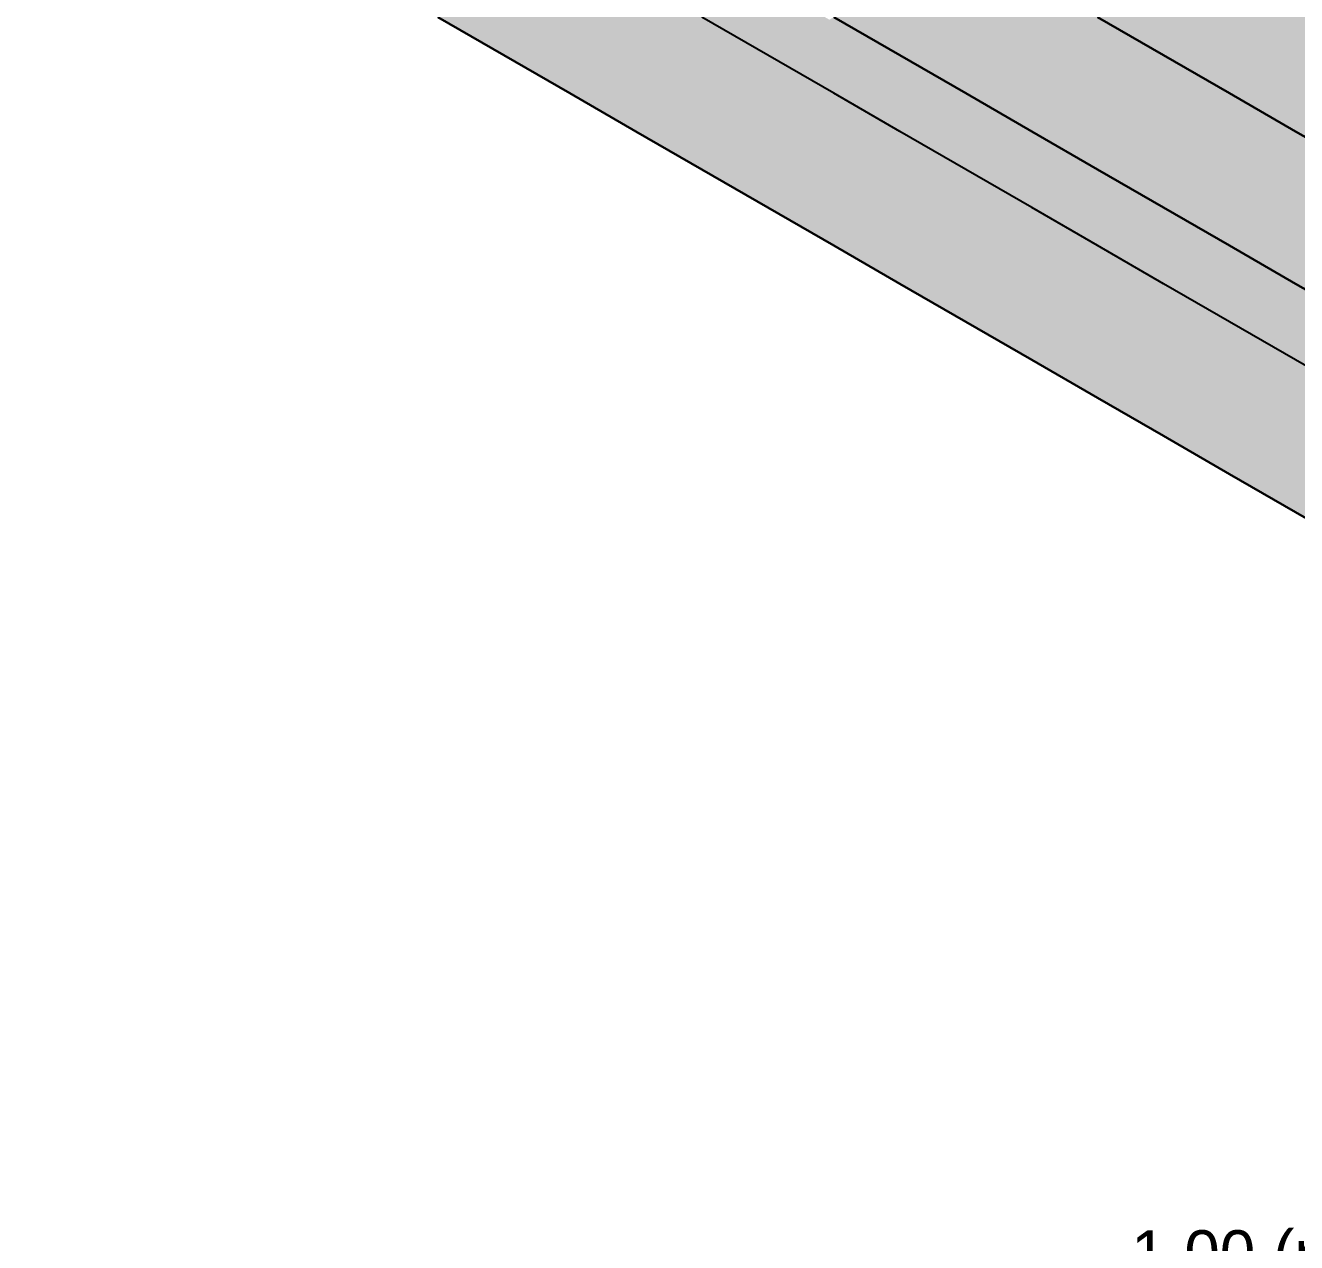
# Model space of a CAD drawing. Header units: metres. Extents: x 0 to 28.4, y 0 to 5.9.
# Drawn here: x 23.986 to 24.82, y 3.59 to 4.39 of the extents above; entities that cross this region are included whole.
import ezdxf

# ---------------------------------------------------------------- set-up
doc = ezdxf.new("R2010")
doc.units = ezdxf.units.M
doc.header["$LTSCALE"] = 0.25
doc.layers.add('COTAS', color=94, linetype='CONTINUOUS', lineweight=18)
doc.layers.add('ISO-ARISTAS', color=8, linetype='CONTINUOUS')
doc.layers.add('ISO-CONCRETO-SUP', color=254, linetype='CONTINUOUS', true_color=0xe8e8e8)
doc.styles.get("Standard").update_dxf_attribs({"font": 'arial.ttf'})
doc.dimstyles.new('COT-10', dxfattribs={"dimscale": 0.01, "dimtxt": 3, "dimasz": 2.2, "dimexe": 1.6, "dimexo": 1.2, "dimgap": 1, "dimtad": 1, "dimzin": 0, "dimdsep": 46, "dimtxsty": 'Standard', "dimtsz": 1.4, "dimcen": 2.5, "dimclrd": 256, "dimclre": 256, "dimclrt": 7, "dimazin": 3, "dimtfac": 1, "dimtmove": 0, "dimatfit": 3})

msp = doc.modelspace()

# ---------------------------------------------------------------- linework, layer by layer
at = {"layer": 'ISO-ARISTAS', "color": 250}
for p, q in [((24.3, 4.37), (24.2567, 4.395)), ((24.2567, 4.395), (24.3, 4.37)), ((24.47321, 4.37), (24.4299, 4.395)), ((24.47321, 4.37), (24.4299, 4.395)), ((24.55981, 4.37), (24.51651, 4.395)), ((24.51651, 4.395), (24.55981, 4.37)), ((24.73301, 4.37), (24.68971, 4.395)), ((24.73301, 4.37), (24.68971, 4.395)), ((24.73301, 4.37), (24.68971, 4.395)), ((24.68971, 4.395), (24.73301, 4.37)), ((24.3433, 4.345), (24.3, 4.37)), ((24.3, 4.37), (24.3433, 4.345)), ((24.51651, 4.345), (24.47321, 4.37)), ((24.51651, 4.345), (24.47321, 4.37)), ((24.60311, 4.345), (24.55981, 4.37)), ((24.55981, 4.37), (24.60311, 4.345)), ((24.77631, 4.345), (24.73301, 4.37)), ((24.77631, 4.345), (24.73301, 4.37)), ((24.77631, 4.345), (24.73301, 4.37)), ((24.73301, 4.37), (24.77631, 4.345)), ((24.3866, 4.32), (24.3433, 4.345)), ((24.3433, 4.345), (24.3866, 4.32)), ((24.55981, 4.32), (24.51651, 4.345)), ((24.55981, 4.32), (24.51651, 4.345)), ((24.64641, 4.32), (24.60311, 4.345)), ((24.60311, 4.345), (24.64641, 4.32)), ((24.81962, 4.32), (24.77631, 4.345)), ((24.81962, 4.32), (24.77631, 4.345)), ((24.81962, 4.32), (24.77631, 4.345)), ((24.77631, 4.345), (24.81962, 4.32)), ((24.4299, 4.295), (24.3866, 4.32)), ((24.3866, 4.32), (24.4299, 4.295)), ((24.60311, 4.295), (24.55981, 4.32)), ((24.60311, 4.295), (24.55981, 4.32)), ((24.68971, 4.295), (24.64641, 4.32)), ((24.64641, 4.32), (24.68971, 4.295)), ((24.86292, 4.295), (24.81962, 4.32)), ((24.86292, 4.295), (24.81962, 4.32)), ((24.86292, 4.295), (24.81962, 4.32)), ((24.81962, 4.32), (24.86292, 4.295)), ((24.47321, 4.27), (24.4299, 4.295)), ((24.4299, 4.295), (24.47321, 4.27)), ((24.64641, 4.27), (24.60311, 4.295)), ((24.64641, 4.27), (24.60311, 4.295)), ((24.73301, 4.27), (24.68971, 4.295)), ((24.68971, 4.295), (24.73301, 4.27)), ((24.51651, 4.245), (24.47321, 4.27)), ((24.47321, 4.27), (24.51651, 4.245)), ((24.68971, 4.245), (24.64641, 4.27)), ((24.68971, 4.245), (24.64641, 4.27)), ((24.77631, 4.245), (24.73301, 4.27)), ((24.73301, 4.27), (24.77631, 4.245)), ((24.55981, 4.22), (24.51651, 4.245)), ((24.51651, 4.245), (24.55981, 4.22)), ((24.73301, 4.22), (24.68971, 4.245)), ((24.73301, 4.22), (24.68971, 4.245)), ((24.81962, 4.22), (24.77631, 4.245)), ((24.77631, 4.245), (24.81962, 4.22)), ((24.60311, 4.195), (24.55981, 4.22)), ((24.55981, 4.22), (24.60311, 4.195)), ((24.77631, 4.195), (24.73301, 4.22)), ((24.77631, 4.195), (24.73301, 4.22)), ((24.86292, 4.195), (24.81962, 4.22)), ((24.81962, 4.22), (24.86292, 4.195)), ((24.64641, 4.17), (24.60311, 4.195)), ((24.60311, 4.195), (24.64641, 4.17)), ((24.81962, 4.17), (24.77631, 4.195)), ((24.81962, 4.17), (24.77631, 4.195)), ((24.68971, 4.145), (24.64641, 4.17)), ((24.64641, 4.17), (24.68971, 4.145)), ((24.86292, 4.145), (24.81962, 4.17)), ((24.86292, 4.145), (24.81962, 4.17)), ((24.73301, 4.12), (24.68971, 4.145)), ((24.68971, 4.145), (24.73301, 4.12)), ((24.77631, 4.095), (24.73301, 4.12)), ((24.73301, 4.12), (24.77631, 4.095)), ((24.81962, 4.07), (24.77631, 4.095)), ((24.77631, 4.095), (24.81962, 4.07)), ((24.86292, 4.045), (24.81962, 4.07)), ((24.81962, 4.07), (24.86292, 4.045))]:
    msp.add_line(p, q, dxfattribs=at)
at = {"layer": 'ISO-CONCRETO-SUP', "true_color": 0x89847b}
for points in [[(24.2567, 4.395), (24.3, 4.37), (24.2567, 4.445), (24.3, 4.42)], [(24.3433, 4.395), (24.3866, 4.37), (24.3433, 4.445), (24.3866, 4.42)], [(24.3, 4.37), (24.3433, 4.345), (24.3, 4.42), (24.3433, 4.395)], [(24.3866, 4.37), (24.4299, 4.345), (24.3866, 4.42), (24.4299, 4.395)], [(24.3433, 4.345), (24.3866, 4.32), (24.3433, 4.395), (24.3866, 4.37)], [(24.4299, 4.345), (24.47321, 4.32), (24.4299, 4.395), (24.47321, 4.37)], [(24.3866, 4.32), (24.4299, 4.295), (24.3866, 4.37), (24.4299, 4.345)], [(24.47321, 4.32), (24.51651, 4.295), (24.47321, 4.37), (24.51651, 4.345)], [(24.4299, 4.295), (24.47321, 4.27), (24.4299, 4.345), (24.47321, 4.32)], [(24.51651, 4.295), (24.55981, 4.27), (24.51651, 4.345), (24.55981, 4.32)], [(24.47321, 4.27), (24.51651, 4.245), (24.47321, 4.32), (24.51651, 4.295)], [(24.55981, 4.27), (24.60311, 4.245), (24.55981, 4.32), (24.60311, 4.295)], [(24.51651, 4.245), (24.55981, 4.22), (24.51651, 4.295), (24.55981, 4.27)], [(24.60311, 4.245), (24.64641, 4.22), (24.60311, 4.295), (24.64641, 4.27)], [(24.55981, 4.22), (24.60311, 4.195), (24.55981, 4.27), (24.60311, 4.245)], [(24.64641, 4.22), (24.68971, 4.195), (24.64641, 4.27), (24.68971, 4.245)], [(24.60311, 4.195), (24.64641, 4.17), (24.60311, 4.245), (24.64641, 4.22)], [(24.68971, 4.195), (24.73301, 4.17), (24.68971, 4.245), (24.73301, 4.22)], [(24.64641, 4.17), (24.68971, 4.145), (24.64641, 4.22), (24.68971, 4.195)], [(24.73301, 4.17), (24.77631, 4.145), (24.73301, 4.22), (24.77631, 4.195)], [(24.68971, 4.145), (24.73301, 4.12), (24.68971, 4.195), (24.73301, 4.17)], [(24.77631, 4.145), (24.81962, 4.12), (24.77631, 4.195), (24.81962, 4.17)], [(24.73301, 4.12), (24.77631, 4.095), (24.73301, 4.17), (24.77631, 4.145)], [(24.81962, 4.12), (24.86292, 4.095), (24.81962, 4.17), (24.86292, 4.145)], [(24.77631, 4.095), (24.81962, 4.07), (24.77631, 4.145), (24.81962, 4.12)], [(24.81962, 4.07), (24.86292, 4.045), (24.81962, 4.12), (24.86292, 4.095)]]:
    msp.add_solid(points, dxfattribs=at)
at = {"layer": 'ISO-CONCRETO-SUP', "true_color": 0xa6a6a2}
for points in [[(24.51651, 4.395), (24.55981, 4.37), (24.51651, 4.445), (24.55981, 4.42)], [(24.60311, 4.395), (24.64641, 4.37), (24.60311, 4.445), (24.64641, 4.42)], [(24.68971, 4.395), (24.73301, 4.37), (24.68971, 4.44246), (24.73301, 4.41746)], [(24.77631, 4.39246), (24.81962, 4.36746), (24.77631, 4.43992), (24.81962, 4.41492)], [(24.55981, 4.37), (24.60311, 4.345), (24.55981, 4.42), (24.60311, 4.395)], [(24.64641, 4.37), (24.68971, 4.345), (24.64641, 4.42), (24.68971, 4.395)], [(24.73301, 4.37), (24.77631, 4.345), (24.73301, 4.41746), (24.77631, 4.39246)], [(24.81962, 4.36746), (24.86292, 4.34246), (24.81962, 4.41492), (24.86292, 4.38992)], [(24.60311, 4.345), (24.64641, 4.32), (24.60311, 4.395), (24.64641, 4.37)], [(24.68971, 4.345), (24.73301, 4.32), (24.68971, 4.395), (24.73301, 4.37)], [(24.77631, 4.345), (24.81962, 4.32), (24.77631, 4.39246), (24.81962, 4.36746)], [(24.64641, 4.32), (24.68971, 4.295), (24.64641, 4.37), (24.68971, 4.345)], [(24.73301, 4.32), (24.77631, 4.295), (24.73301, 4.37), (24.77631, 4.345)], [(24.81962, 4.32), (24.86292, 4.295), (24.81962, 4.36746), (24.86292, 4.34246)], [(24.68971, 4.295), (24.73301, 4.27), (24.68971, 4.345), (24.73301, 4.32)], [(24.77631, 4.295), (24.81962, 4.27), (24.77631, 4.345), (24.81962, 4.32)], [(24.73301, 4.27), (24.77631, 4.245), (24.73301, 4.32), (24.77631, 4.295)], [(24.81962, 4.27), (24.86292, 4.245), (24.81962, 4.32), (24.86292, 4.295)], [(24.77631, 4.245), (24.81962, 4.22), (24.77631, 4.295), (24.81962, 4.27)], [(24.81962, 4.22), (24.86292, 4.195), (24.81962, 4.27), (24.86292, 4.245)]]:
    msp.add_solid(points, dxfattribs=at)
at = {"layer": 'ISO-CONCRETO-SUP', "true_color": 0x989388}
for points in [[(24.58868, 4.43667), (24.63198, 4.41167), (24.54826, 4.41333), (24.59156, 4.38833)], [(24.67239, 4.435), (24.71569, 4.41), (24.63198, 4.41167), (24.67528, 4.38667)], [(24.75611, 4.43333), (24.79941, 4.40833), (24.71569, 4.41), (24.75899, 4.385)], [(24.76188, 4.43667), (24.80518, 4.41167), (24.72147, 4.41333), (24.76477, 4.38833)], [(24.83982, 4.43167), (24.88312, 4.40667), (24.79941, 4.40833), (24.84271, 4.38333)], [(24.8456, 4.435), (24.8889, 4.41), (24.80518, 4.41167), (24.84848, 4.38667)], [(24.29711, 4.41833), (24.34041, 4.39333), (24.2567, 4.395), (24.3, 4.37)], [(24.38083, 4.41667), (24.42413, 4.39167), (24.34041, 4.39333), (24.38372, 4.36833)], [(24.46454, 4.415), (24.50785, 4.39), (24.42413, 4.39167), (24.46743, 4.36667)], [(24.47032, 4.41833), (24.51362, 4.39333), (24.4299, 4.395), (24.47321, 4.37)], [(24.54826, 4.41333), (24.59156, 4.38833), (24.50785, 4.39), (24.55115, 4.365)], [(24.55403, 4.41667), (24.59734, 4.39167), (24.51362, 4.39333), (24.55692, 4.36833)], [(24.63775, 4.415), (24.68105, 4.39), (24.59734, 4.39167), (24.64064, 4.36667)], [(24.72147, 4.41333), (24.76477, 4.38833), (24.68105, 4.39), (24.72435, 4.365)], [(24.63198, 4.41167), (24.67528, 4.38667), (24.59156, 4.38833), (24.63486, 4.36333)], [(24.71569, 4.41), (24.75899, 4.385), (24.67528, 4.38667), (24.71858, 4.36167)], [(24.79941, 4.40833), (24.84271, 4.38333), (24.75899, 4.385), (24.80229, 4.36)], [(24.80518, 4.41167), (24.84848, 4.38667), (24.76477, 4.38833), (24.80807, 4.36333)], [(24.34041, 4.39333), (24.38372, 4.36833), (24.3, 4.37), (24.3433, 4.345)], [(24.42413, 4.39167), (24.46743, 4.36667), (24.38372, 4.36833), (24.42702, 4.34333)], [(24.50785, 4.39), (24.55115, 4.365), (24.46743, 4.36667), (24.51073, 4.34167)], [(24.51362, 4.39333), (24.55692, 4.36833), (24.47321, 4.37), (24.51651, 4.345)], [(24.59156, 4.38833), (24.63486, 4.36333), (24.55115, 4.365), (24.59445, 4.34)], [(24.59734, 4.39167), (24.64064, 4.36667), (24.55692, 4.36833), (24.60022, 4.34333)], [(24.68105, 4.39), (24.72435, 4.365), (24.64064, 4.36667), (24.68394, 4.34167)], [(24.76477, 4.38833), (24.80807, 4.36333), (24.72435, 4.365), (24.76765, 4.34)], [(24.67528, 4.38667), (24.71858, 4.36167), (24.63486, 4.36333), (24.67816, 4.33833)], [(24.75899, 4.385), (24.80229, 4.36), (24.71858, 4.36167), (24.76188, 4.33667)], [(24.84271, 4.38333), (24.88601, 4.35833), (24.80229, 4.36), (24.8456, 4.335)], [(24.84848, 4.38667), (24.89178, 4.36167), (24.80807, 4.36333), (24.85137, 4.33833)], [(24.38372, 4.36833), (24.42702, 4.34333), (24.3433, 4.345), (24.3866, 4.32)], [(24.46743, 4.36667), (24.51073, 4.34167), (24.42702, 4.34333), (24.47032, 4.31833)], [(24.55115, 4.365), (24.59445, 4.34), (24.51073, 4.34167), (24.55403, 4.31667)], [(24.55692, 4.36833), (24.60022, 4.34333), (24.51651, 4.345), (24.55981, 4.32)], [(24.63486, 4.36333), (24.67816, 4.33833), (24.59445, 4.34), (24.63775, 4.315)], [(24.64064, 4.36667), (24.68394, 4.34167), (24.60022, 4.34333), (24.64352, 4.31833)], [(24.72435, 4.365), (24.76765, 4.34), (24.68394, 4.34167), (24.72724, 4.31667)], [(24.80807, 4.36333), (24.85137, 4.33833), (24.76765, 4.34), (24.81095, 4.315)], [(24.71858, 4.36167), (24.76188, 4.33667), (24.67816, 4.33833), (24.72147, 4.31333)], [(24.80229, 4.36), (24.8456, 4.335), (24.76188, 4.33667), (24.80518, 4.31167)], [(24.42702, 4.34333), (24.47032, 4.31833), (24.3866, 4.32), (24.4299, 4.295)], [(24.51073, 4.34167), (24.55403, 4.31667), (24.47032, 4.31833), (24.51362, 4.29333)], [(24.59445, 4.34), (24.63775, 4.315), (24.55403, 4.31667), (24.59734, 4.29167)], [(24.60022, 4.34333), (24.64352, 4.31833), (24.55981, 4.32), (24.60311, 4.295)], [(24.67816, 4.33833), (24.72147, 4.31333), (24.63775, 4.315), (24.68105, 4.29)], [(24.68394, 4.34167), (24.72724, 4.31667), (24.64352, 4.31833), (24.68682, 4.29333)], [(24.76765, 4.34), (24.81095, 4.315), (24.72724, 4.31667), (24.77054, 4.29167)], [(24.85137, 4.33833), (24.89467, 4.31333), (24.81095, 4.315), (24.85426, 4.29)], [(24.76188, 4.33667), (24.80518, 4.31167), (24.72147, 4.31333), (24.76477, 4.28833)], [(24.8456, 4.335), (24.8889, 4.31), (24.80518, 4.31167), (24.84848, 4.28667)], [(24.47032, 4.31833), (24.51362, 4.29333), (24.4299, 4.295), (24.47321, 4.27)], [(24.55403, 4.31667), (24.59734, 4.29167), (24.51362, 4.29333), (24.55692, 4.26833)], [(24.63775, 4.315), (24.68105, 4.29), (24.59734, 4.29167), (24.64064, 4.26667)], [(24.64352, 4.31833), (24.68682, 4.29333), (24.60311, 4.295), (24.64641, 4.27)], [(24.72147, 4.31333), (24.76477, 4.28833), (24.68105, 4.29), (24.72435, 4.265)], [(24.72724, 4.31667), (24.77054, 4.29167), (24.68682, 4.29333), (24.73013, 4.26833)], [(24.81095, 4.315), (24.85426, 4.29), (24.77054, 4.29167), (24.81384, 4.26667)], [(24.80518, 4.31167), (24.84848, 4.28667), (24.76477, 4.28833), (24.80807, 4.26333)], [(24.51362, 4.29333), (24.55692, 4.26833), (24.47321, 4.27), (24.51651, 4.245)], [(24.59734, 4.29167), (24.64064, 4.26667), (24.55692, 4.26833), (24.60022, 4.24333)], [(24.68105, 4.29), (24.72435, 4.265), (24.64064, 4.26667), (24.68394, 4.24167)], [(24.68682, 4.29333), (24.73013, 4.26833), (24.64641, 4.27), (24.68971, 4.245)], [(24.76477, 4.28833), (24.80807, 4.26333), (24.72435, 4.265), (24.76765, 4.24)], [(24.77054, 4.29167), (24.81384, 4.26667), (24.73013, 4.26833), (24.77343, 4.24333)], [(24.85426, 4.29), (24.89756, 4.265), (24.81384, 4.26667), (24.85714, 4.24167)], [(24.84848, 4.28667), (24.89178, 4.26167), (24.80807, 4.26333), (24.85137, 4.23833)], [(24.55692, 4.26833), (24.60022, 4.24333), (24.51651, 4.245), (24.55981, 4.22)], [(24.64064, 4.26667), (24.68394, 4.24167), (24.60022, 4.24333), (24.64352, 4.21833)], [(24.72435, 4.265), (24.76765, 4.24), (24.68394, 4.24167), (24.72724, 4.21667)], [(24.73013, 4.26833), (24.77343, 4.24333), (24.68971, 4.245), (24.73301, 4.22)], [(24.80807, 4.26333), (24.85137, 4.23833), (24.76765, 4.24), (24.81095, 4.215)], [(24.81384, 4.26667), (24.85714, 4.24167), (24.77343, 4.24333), (24.81673, 4.21833)], [(24.60022, 4.24333), (24.64352, 4.21833), (24.55981, 4.22), (24.60311, 4.195)], [(24.68394, 4.24167), (24.72724, 4.21667), (24.64352, 4.21833), (24.68682, 4.19333)], [(24.76765, 4.24), (24.81095, 4.215), (24.72724, 4.21667), (24.77054, 4.19167)], [(24.77343, 4.24333), (24.81673, 4.21833), (24.73301, 4.22), (24.77631, 4.195)], [(24.85137, 4.23833), (24.89467, 4.21333), (24.81095, 4.215), (24.85426, 4.19)], [(24.85714, 4.24167), (24.90044, 4.21667), (24.81673, 4.21833), (24.86003, 4.19333)], [(24.64352, 4.21833), (24.68682, 4.19333), (24.60311, 4.195), (24.64641, 4.17)], [(24.72724, 4.21667), (24.77054, 4.19167), (24.68682, 4.19333), (24.73013, 4.16833)], [(24.81095, 4.215), (24.85426, 4.19), (24.77054, 4.19167), (24.81384, 4.16667)], [(24.81673, 4.21833), (24.86003, 4.19333), (24.77631, 4.195), (24.81962, 4.17)], [(24.68682, 4.19333), (24.73013, 4.16833), (24.64641, 4.17), (24.68971, 4.145)], [(24.77054, 4.19167), (24.81384, 4.16667), (24.73013, 4.16833), (24.77343, 4.14333)], [(24.85426, 4.19), (24.89756, 4.165), (24.81384, 4.16667), (24.85714, 4.14167)], [(24.86003, 4.19333), (24.90333, 4.16833), (24.81962, 4.17), (24.86292, 4.145)], [(24.73013, 4.16833), (24.77343, 4.14333), (24.68971, 4.145), (24.73301, 4.12)], [(24.81384, 4.16667), (24.85714, 4.14167), (24.77343, 4.14333), (24.81673, 4.11833)], [(24.77343, 4.14333), (24.81673, 4.11833), (24.73301, 4.12), (24.77631, 4.095)], [(24.85714, 4.14167), (24.90044, 4.11667), (24.81673, 4.11833), (24.86003, 4.09333)], [(24.81673, 4.11833), (24.86003, 4.09333), (24.77631, 4.095), (24.81962, 4.07)], [(24.86003, 4.09333), (24.90333, 4.06833), (24.81962, 4.07), (24.86292, 4.045)]]:
    msp.add_solid(points, dxfattribs=at)
at = {"layer": 'ISO-CONCRETO-SUP', "true_color": 0xb8b8b3}
for points in [[(24.76299, 4.43731), (24.80629, 4.41231), (24.72302, 4.41423), (24.76632, 4.38923)], [(24.84626, 4.43538), (24.88956, 4.41038), (24.80629, 4.41231), (24.84959, 4.38731)], [(24.55648, 4.41808), (24.59978, 4.39308), (24.51651, 4.395), (24.55981, 4.37)], [(24.63975, 4.41615), (24.68305, 4.39115), (24.59978, 4.39308), (24.64308, 4.36808)], [(24.72302, 4.41423), (24.76632, 4.38923), (24.68305, 4.39115), (24.72635, 4.36615)], [(24.73301, 4.42), (24.77631, 4.395), (24.68971, 4.395), (24.73301, 4.37)], [(24.72968, 4.41808), (24.77298, 4.39308), (24.68971, 4.395), (24.73301, 4.37)], [(24.81295, 4.41615), (24.85625, 4.39115), (24.77298, 4.39308), (24.81628, 4.36808)], [(24.81962, 4.42), (24.86292, 4.395), (24.77631, 4.395), (24.81962, 4.37)], [(24.80629, 4.41231), (24.84959, 4.38731), (24.76632, 4.38923), (24.80962, 4.36423)], [(24.59978, 4.39308), (24.64308, 4.36808), (24.55981, 4.37), (24.60311, 4.345)], [(24.68305, 4.39115), (24.72635, 4.36615), (24.64308, 4.36808), (24.68638, 4.34308)], [(24.76632, 4.38923), (24.80962, 4.36423), (24.72635, 4.36615), (24.76965, 4.34115)], [(24.77631, 4.395), (24.81962, 4.37), (24.73301, 4.37), (24.77631, 4.345)], [(24.77298, 4.39308), (24.81628, 4.36808), (24.73301, 4.37), (24.77631, 4.345)], [(24.85625, 4.39115), (24.89956, 4.36615), (24.81628, 4.36808), (24.85959, 4.34308)], [(24.86292, 4.395), (24.90622, 4.37), (24.81962, 4.37), (24.86292, 4.345)], [(24.84959, 4.38731), (24.89289, 4.36231), (24.80962, 4.36423), (24.85292, 4.33923)], [(24.64308, 4.36808), (24.68638, 4.34308), (24.60311, 4.345), (24.64641, 4.32)], [(24.72635, 4.36615), (24.76965, 4.34115), (24.68638, 4.34308), (24.72968, 4.31808)], [(24.80962, 4.36423), (24.85292, 4.33923), (24.76965, 4.34115), (24.81295, 4.31615)], [(24.81962, 4.37), (24.86292, 4.345), (24.77631, 4.345), (24.81962, 4.32)], [(24.81628, 4.36808), (24.85959, 4.34308), (24.77631, 4.345), (24.81962, 4.32)], [(24.68638, 4.34308), (24.72968, 4.31808), (24.64641, 4.32), (24.68971, 4.295)], [(24.76965, 4.34115), (24.81295, 4.31615), (24.72968, 4.31808), (24.77298, 4.29308)], [(24.85292, 4.33923), (24.89623, 4.31423), (24.81295, 4.31615), (24.85625, 4.29115)], [(24.86292, 4.345), (24.90622, 4.32), (24.81962, 4.32), (24.86292, 4.295)], [(24.85959, 4.34308), (24.90289, 4.31808), (24.81962, 4.32), (24.86292, 4.295)], [(24.72968, 4.31808), (24.77298, 4.29308), (24.68971, 4.295), (24.73301, 4.27)], [(24.81295, 4.31615), (24.85625, 4.29115), (24.77298, 4.29308), (24.81628, 4.26808)], [(24.77298, 4.29308), (24.81628, 4.26808), (24.73301, 4.27), (24.77631, 4.245)], [(24.85625, 4.29115), (24.89956, 4.26615), (24.81628, 4.26808), (24.85959, 4.24308)], [(24.81628, 4.26808), (24.85959, 4.24308), (24.77631, 4.245), (24.81962, 4.22)], [(24.85959, 4.24308), (24.90289, 4.21808), (24.81962, 4.22), (24.86292, 4.195)]]:
    msp.add_solid(points, dxfattribs=at)

# ---------------------------------------------------------------- dimensions: what is measured, and where the dimension line sits
at = {"layer": 'COTAS'}
msp.add_linear_dim(base=(24, 3.554), p1=(24, 3.494), p2=(25.994, 3.494), text='1.00 (modulo; 0.997 fabricado)', dimstyle='COT-10', dxfattribs=at).render()

doc.saveas('drawing.dxf')
